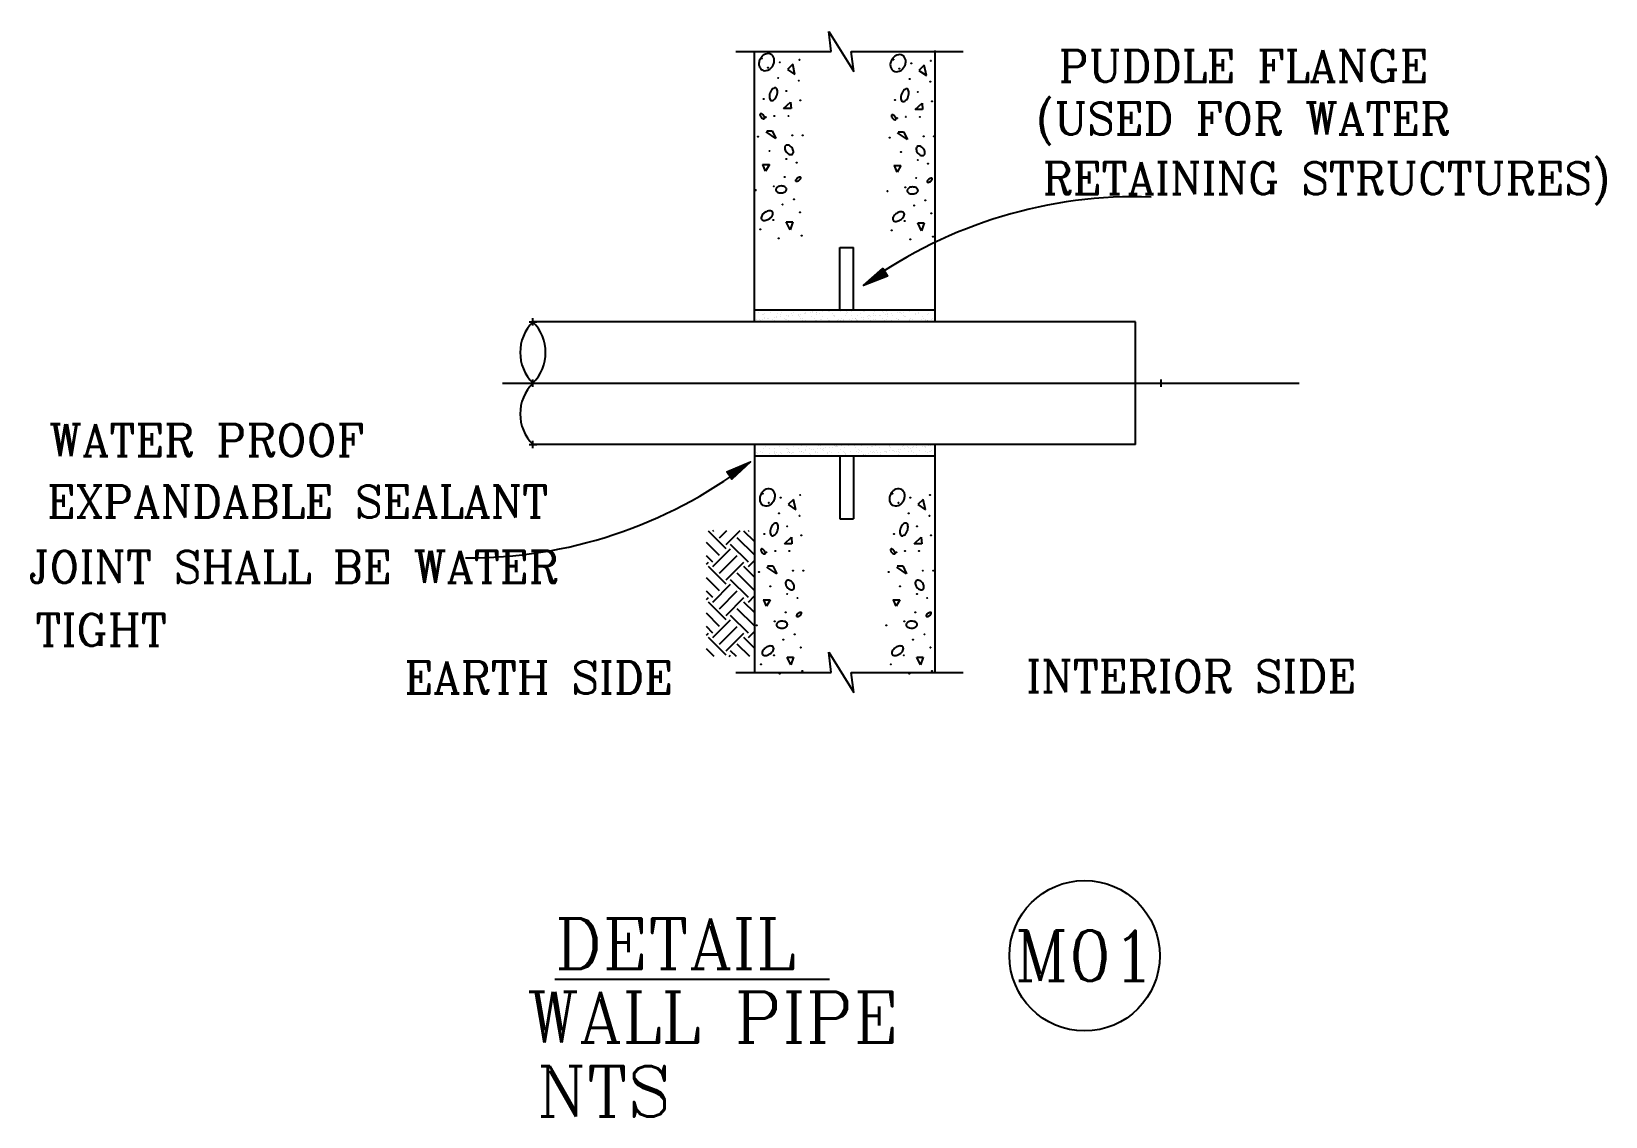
# Model space of a CAD drawing. Extents: x 152000 to 152174, y 158796 to 159332.
# Drawn here: x 152064.53 to 152077.02, y 158877.7 to 158886.3 of the extents above; entities that cross this region are included whole.
import ezdxf
from ezdxf.enums import TextEntityAlignment as Align

# ---------------------------------------------------------------- set-up
doc = ezdxf.new("R2010")
doc.units = 0
doc.header["$LTSCALE"] = 3
doc.header["$MEASUREMENT"] = 0
doc.header["$PDMODE"] = 2
doc.header["$PDSIZE"] = 0.03
doc.layers.add('1', color=7, linetype='CONTINUOUS')
doc.layers.add('MU', color=7, linetype='CONTINUOUS')
doc.styles.add('ROMANC', font='ROMANC', dxfattribs={"height": 7})
doc.styles.add('ROMANS', font='romans.shx')

msp = doc.modelspace()

# ---------------------------------------------------------------- linework, layer by layer
at = {"layer": '1', "color": 8, "linetype": 'Continuous'}
for points in [[(152071.28756, 158884.42352), (152071.32389, 158884.36369), (152071.13438, 158884.28958), (152071.28756, 158884.42352), (152071.29757, 158884.38865), (152071.3135, 158884.36854), (152071.17163, 158884.31406), (152071.28543, 158884.41478), (152071.29213, 158884.38535), (152071.30038, 158884.37175), (152071.20291, 158884.33305), (152071.2795, 158884.40002), (152071.29383, 158884.37335), (152071.23501, 158884.35067), (152071.27901, 158884.38856), (152071.28237, 158884.37384), (152071.26221, 158884.36719)], [(152070.08918, 158882.75291), (152070.05127, 158882.81176), (152070.23875, 158882.89088), (152070.08918, 158882.75291), (152070.07825, 158882.7875), (152070.06179, 158882.80718), (152070.20216, 158882.86542), (152070.09108, 158882.7617), (152070.0836, 158882.79095), (152070.07499, 158882.80432), (152070.1714, 158882.84561), (152070.09661, 158882.77662), (152070.08158, 158882.8029), (152070.13978, 158882.82713), (152070.09679, 158882.78809), (152070.09305, 158882.80271), (152070.11303, 158882.8099)]]:
    msp.add_lwpolyline(points, dxfattribs=at)
at = {"layer": '1', "color": 7, "linetype": 'Continuous'}
msp.add_circle((152072.88905, 158878.97217), 0.59659, dxfattribs=at)
at = {"layer": '1', "color": 8, "linetype": 'Continuous'}
for centre, start, end in [((152073.28665, 158881.34176), 87.974581, 125.575643), ((152068.00889, 158885.78045), 269.497434, 307.098496)]:
    msp.add_arc(centre, 3.65142, start, end, dxfattribs=at)
at = {"layer": 'MU', "color": 7, "linetype": 'Continuous'}
for p, q in [((152070.87908, 158886.14588), (152070.85919, 158886.30497)), ((152070.85919, 158886.30497), (152071.05805, 158885.98679)), ((152070.12322, 158886.14588), (152070.87908, 158886.14588)), ((152070.26953, 158884.00141), (152070.26953, 158886.1475)), ((152071.03817, 158886.14588), (152071.92447, 158886.14588)), ((152071.05805, 158885.98679), (152071.03817, 158886.14588)), ((152071.7026, 158884.00141), (152071.7026, 158886.15508)), ((152070.57382, 158886.04527), (152070.53073, 158886.0039)), ((152070.53073, 158886.0039), (152070.59105, 158885.96254)), ((152070.59105, 158885.96254), (152070.57382, 158886.04527)), ((152071.61679, 158886.03739), (152071.5737, 158885.99603)), ((152071.5737, 158885.99603), (152071.63402, 158885.95466)), ((152071.63402, 158885.95466), (152071.61679, 158886.03739)), ((152070.50057, 158885.69369), (152070.55659, 158885.74539)), ((152070.56089, 158885.69369), (152070.50057, 158885.69369)), ((152070.55659, 158885.74539), (152070.56089, 158885.69369)), ((152071.54354, 158885.68581), (152071.59955, 158885.73751)), ((152071.60386, 158885.68581), (152071.54354, 158885.68581)), ((152071.59955, 158885.73751), (152071.60386, 158885.68581)), ((152070.44025, 158885.45586), (152070.3627, 158885.50756)), ((152070.36701, 158885.5179), (152070.41009, 158885.5179)), ((152070.41009, 158885.5179), (152070.44025, 158885.45586)), ((152071.48322, 158885.44798), (152071.40567, 158885.49968)), ((152071.40997, 158885.51002), (152071.45306, 158885.51002)), ((152071.45306, 158885.51002), (152071.48322, 158885.44798)), ((152070.33254, 158885.24904), (152070.38855, 158885.24904)), ((152070.35839, 158885.19734), (152070.33685, 158885.24904)), ((152070.38855, 158885.24904), (152070.35839, 158885.19734)), ((152071.37551, 158885.24117), (152071.43152, 158885.24117)), ((152071.40136, 158885.18946), (152071.37981, 158885.24117)), ((152071.43152, 158885.24117), (152071.40136, 158885.18946)), ((152070.55228, 158884.73202), (152070.52212, 158884.79406)), ((152070.52212, 158884.79406), (152070.57382, 158884.79406)), ((152070.57382, 158884.79406), (152070.55228, 158884.73202)), ((152071.59524, 158884.72414), (152071.56508, 158884.78618)), ((152071.56508, 158884.78618), (152071.61679, 158884.78618)), ((152071.61679, 158884.78618), (152071.59524, 158884.72414)), ((152070.94607, 158884.09273), (152070.94607, 158884.59143)), ((152070.94607, 158884.59143), (152071.05517, 158884.59143)), ((152071.05517, 158884.09273), (152071.05517, 158884.59143)), ((152071.7026, 158884.09273), (152070.26953, 158884.09273)), ((152070.30552, 158884.07319), (152070.30552, 158884.07319)), ((152070.33405, 158884.06305), (152070.33405, 158884.06305)), ((152070.3405, 158884.05714), (152070.3405, 158884.05714)), ((152070.34604, 158884.06775), (152070.34604, 158884.06775)), ((152070.39714, 158884.07436), (152070.39714, 158884.07436)), ((152070.44571, 158884.08785), (152070.44571, 158884.08785)), ((152070.45503, 158884.06795), (152070.45503, 158884.06795)), ((152070.47616, 158884.05995), (152070.47616, 158884.05995)), ((152070.48667, 158884.07393), (152070.48667, 158884.07393)), ((152070.56403, 158884.06814), (152070.56403, 158884.06814)), ((152070.5812, 158884.07734), (152070.5812, 158884.07734)), ((152070.58138, 158884.09067), (152070.58138, 158884.09067)), ((152070.61621, 158884.05875), (152070.61621, 158884.05875)), ((152070.61719, 158884.06007), (152070.61719, 158884.06007)), ((152070.63541, 158884.06247), (152070.63541, 158884.06247)), ((152070.66386, 158884.06622), (152070.66386, 158884.06622)), ((152070.67282, 158884.07851), (152070.67282, 158884.07851)), ((152070.67302, 158884.06834), (152070.67302, 158884.06834)), ((152070.7114, 158884.07248), (152070.7114, 158884.07248)), ((152070.72143, 158884.08947), (152070.72143, 158884.08947)), ((152070.72788, 158884.08356), (152070.72788, 158884.08356)), ((152070.72962, 158884.07487), (152070.72962, 158884.07487)), ((152070.75807, 158884.07862), (152070.75807, 158884.07862)), ((152070.75833, 158884.05565), (152070.75833, 158884.05565)), ((152070.76235, 158884.07808), (152070.76235, 158884.07808)), ((152070.78202, 158884.06854), (152070.78202, 158884.06854)), ((152070.80561, 158884.08488), (152070.80561, 158884.08488)), ((152070.82383, 158884.08728), (152070.82383, 158884.08728)), ((152070.85228, 158884.09102), (152070.85228, 158884.09102)), ((152070.85688, 158884.08148), (152070.85688, 158884.08148)), ((152070.86354, 158884.08637), (152070.86354, 158884.08637)), ((152070.89101, 158884.06874), (152070.89101, 158884.06874)), ((152070.9485, 158884.08265), (152070.9485, 158884.08265)), ((152071.00001, 158884.06894), (152071.00001, 158884.06894)), ((152071.00359, 158884.08517), (152071.00359, 158884.08517)), ((152071.01004, 158884.07926), (152071.01004, 158884.07926)), ((152071.03803, 158884.08222), (152071.03803, 158884.08222)), ((152071.109, 158884.06913), (152071.109, 158884.06913)), ((152071.13256, 158884.08563), (152071.13256, 158884.08563)), ((152071.14571, 158884.08208), (152071.14571, 158884.08208)), ((152071.218, 158884.06933), (152071.218, 158884.06933)), ((152071.22418, 158884.0868), (152071.22418, 158884.0868)), ((152071.28576, 158884.08087), (152071.28576, 158884.08087)), ((152071.29221, 158884.07496), (152071.29221, 158884.07496)), ((152071.30894, 158884.06052), (152071.30894, 158884.06052)), ((152071.31371, 158884.08637), (152071.31371, 158884.08637)), ((152071.32699, 158884.06953), (152071.32699, 158884.06953)), ((152071.32716, 158884.06292), (152071.32716, 158884.06292)), ((152071.35561, 158884.06667), (152071.35561, 158884.06667)), ((152071.40315, 158884.07293), (152071.40315, 158884.07293)), ((152071.40824, 158884.08977), (152071.40824, 158884.08977)), ((152071.42137, 158884.07532), (152071.42137, 158884.07532)), ((152071.42787, 158884.07778), (152071.42787, 158884.07778)), ((152071.43599, 158884.06973), (152071.43599, 158884.06973)), ((152071.44983, 158884.07907), (152071.44983, 158884.07907)), ((152071.49737, 158884.08533), (152071.49737, 158884.08533)), ((152071.49986, 158884.09094), (152071.49986, 158884.09094)), ((152071.51558, 158884.08773), (152071.51558, 158884.08773)), ((152071.54404, 158884.09147), (152071.54404, 158884.09147)), ((152071.54498, 158884.06993), (152071.54498, 158884.06993)), ((152071.54718, 158884.05813), (152071.54718, 158884.05813)), ((152071.56793, 158884.07658), (152071.56793, 158884.07658)), ((152071.57438, 158884.07066), (152071.57438, 158884.07066)), ((152071.58939, 158884.09051), (152071.58939, 158884.09051)), ((152071.6388, 158884.0593), (152071.6388, 158884.0593)), ((152071.65398, 158884.07012), (152071.65398, 158884.07012)), ((152073.29285, 158884.00141), (152068.51213, 158884.00141)), ((152070.28701, 158884.0166), (152070.28701, 158884.0166)), ((152070.30641, 158884.02336), (152070.30641, 158884.02336)), ((152070.30773, 158884.00576), (152070.30773, 158884.00576)), ((152070.32117, 158884.01395), (152070.32117, 158884.01395)), ((152070.33455, 158884.02286), (152070.33455, 158884.02286)), ((152070.34993, 158884.03814), (152070.34993, 158884.03814)), ((152070.35277, 158884.02526), (152070.35277, 158884.02526)), ((152070.37095, 158884.02923), (152070.37095, 158884.02923)), ((152070.38122, 158884.02901), (152070.38122, 158884.02901)), ((152070.39934, 158884.00692), (152070.39934, 158884.00692)), ((152070.41541, 158884.02355), (152070.41541, 158884.02355)), ((152070.42876, 158884.03527), (152070.42876, 158884.03527)), ((152070.43017, 158884.01415), (152070.43017, 158884.01415)), ((152070.44446, 158884.04155), (152070.44446, 158884.04155)), ((152070.44698, 158884.03766), (152070.44698, 158884.03766)), ((152070.47544, 158884.04141), (152070.47544, 158884.04141)), ((152070.48887, 158884.00649), (152070.48887, 158884.00649)), ((152070.511, 158884.02803), (152070.511, 158884.02803)), ((152070.51745, 158884.02212), (152070.51745, 158884.02212)), ((152070.52298, 158884.04767), (152070.52298, 158884.04767)), ((152070.5244, 158884.02375), (152070.5244, 158884.02375)), ((152070.53608, 158884.04272), (152070.53608, 158884.04272)), ((152070.53916, 158884.01435), (152070.53916, 158884.01435)), ((152070.54119, 158884.05007), (152070.54119, 158884.05007)), ((152073.29285, 158884.00141), (152070.55028, 158884.00141)), ((152070.56965, 158884.05381), (152070.56965, 158884.05381)), ((152070.58341, 158884.0099), (152070.58341, 158884.0099)), ((152070.62266, 158884.05284), (152070.62266, 158884.05284)), ((152070.62561, 158884.04229), (152070.62561, 158884.04229)), ((152070.6334, 158884.02395), (152070.6334, 158884.02395)), ((152070.64816, 158884.01455), (152070.64816, 158884.01455)), ((152070.65311, 158884.02494), (152070.65311, 158884.02494)), ((152070.67502, 158884.01107), (152070.67502, 158884.01107)), ((152070.72014, 158884.04569), (152070.72014, 158884.04569)), ((152070.74239, 158884.02415), (152070.74239, 158884.02415)), ((152070.75715, 158884.01475), (152070.75715, 158884.01475)), ((152070.76455, 158884.01064), (152070.76455, 158884.01064)), ((152070.79316, 158884.02373), (152070.79316, 158884.02373)), ((152070.79962, 158884.01782), (152070.79962, 158884.01782)), ((152070.81176, 158884.04686), (152070.81176, 158884.04686)), ((152070.85139, 158884.02435), (152070.85139, 158884.02435)), ((152070.85909, 158884.01405), (152070.85909, 158884.01405)), ((152070.86615, 158884.01494), (152070.86615, 158884.01494)), ((152070.88455, 158884.00465), (152070.88455, 158884.00465)), ((152070.89838, 158884.05445), (152070.89838, 158884.05445)), ((152070.90129, 158884.04643), (152070.90129, 158884.04643)), ((152070.90483, 158884.04854), (152070.90483, 158884.04854)), ((152070.93209, 158884.01091), (152070.93209, 158884.01091)), ((152070.93528, 158884.02064), (152070.93528, 158884.02064)), ((152070.95031, 158884.01331), (152070.95031, 158884.01331)), ((152070.9507, 158884.01521), (152070.9507, 158884.01521)), ((152070.96038, 158884.02455), (152070.96038, 158884.02455)), ((152070.97514, 158884.01514), (152070.97514, 158884.01514)), ((152070.97877, 158884.01705), (152070.97877, 158884.01705)), ((152070.99582, 158884.04984), (152070.99582, 158884.04984)), ((152071.02631, 158884.02331), (152071.02631, 158884.02331)), ((152071.04023, 158884.01478), (152071.04023, 158884.01478)), ((152071.04049, 158884.05136), (152071.04049, 158884.05136)), ((152071.04452, 158884.02571), (152071.04452, 158884.02571)), ((152071.06938, 158884.02474), (152071.06938, 158884.02474)), ((152071.07298, 158884.02946), (152071.07298, 158884.02946)), ((152071.07533, 158884.01944), (152071.07533, 158884.01944)), ((152071.08178, 158884.01352), (152071.08178, 158884.01352)), ((152071.08414, 158884.01534), (152071.08414, 158884.01534)), ((152071.08744, 158884.05101), (152071.08744, 158884.05101)), ((152071.12052, 158884.03572), (152071.12052, 158884.03572)), ((152071.13477, 158884.01819), (152071.13477, 158884.01819)), ((152071.13874, 158884.03812), (152071.13874, 158884.03812)), ((152071.16719, 158884.04186), (152071.16719, 158884.04186)), ((152071.17697, 158884.05058), (152071.17697, 158884.05058)), ((152071.17837, 158884.02494), (152071.17837, 158884.02494)), ((152071.18054, 158884.05015), (152071.18054, 158884.05015)), ((152071.187, 158884.04424), (152071.187, 158884.04424)), ((152071.19313, 158884.01554), (152071.19313, 158884.01554)), ((152071.21473, 158884.04812), (152071.21473, 158884.04812)), ((152071.21745, 158884.01634), (152071.21745, 158884.01634)), ((152071.22638, 158884.01936), (152071.22638, 158884.01936)), ((152071.23295, 158884.05052), (152071.23295, 158884.05052)), ((152071.2614, 158884.05426), (152071.2614, 158884.05426)), ((152071.2715, 158884.05398), (152071.2715, 158884.05398)), ((152071.28737, 158884.02514), (152071.28737, 158884.02514)), ((152071.30213, 158884.01574), (152071.30213, 158884.01574)), ((152071.31591, 158884.01893), (152071.31591, 158884.01893)), ((152071.32266, 158884.04706), (152071.32266, 158884.04706)), ((152071.3575, 158884.01514), (152071.3575, 158884.01514)), ((152071.36312, 158884.05515), (152071.36312, 158884.05515)), ((152071.36395, 158884.00923), (152071.36395, 158884.00923)), ((152071.39636, 158884.02534), (152071.39636, 158884.02534)), ((152071.41045, 158884.02234), (152071.41045, 158884.02234)), ((152071.41112, 158884.01593), (152071.41112, 158884.01593)), ((152071.45265, 158884.05472), (152071.45265, 158884.05472)), ((152071.46271, 158884.04586), (152071.46271, 158884.04586)), ((152071.46916, 158884.03995), (152071.46916, 158884.03995)), ((152071.49961, 158884.01204), (152071.49961, 158884.01204)), ((152071.50206, 158884.0235), (152071.50206, 158884.0235)), ((152071.50536, 158884.02554), (152071.50536, 158884.02554)), ((152071.52012, 158884.01613), (152071.52012, 158884.01613)), ((152071.57631, 158884.0051), (152071.57631, 158884.0051)), ((152071.59159, 158884.02307), (152071.59159, 158884.02307)), ((152071.60483, 158884.04276), (152071.60483, 158884.04276)), ((152071.61435, 158884.02573), (152071.61435, 158884.02573)), ((152071.62385, 158884.01136), (152071.62385, 158884.01136)), ((152071.62911, 158884.01633), (152071.62911, 158884.01633)), ((152071.63966, 158884.01084), (152071.63966, 158884.01084)), ((152071.64207, 158884.01376), (152071.64207, 158884.01376)), ((152071.64611, 158884.00493), (152071.64611, 158884.00493)), ((152071.67052, 158884.01751), (152071.67052, 158884.01751)), ((152071.68613, 158884.02648), (152071.68613, 158884.02648)), ((152073.29285, 158883.02778), (152073.29285, 158884.00141)), ((152068.26984, 158883.5146), (152074.59192, 158883.5146)), ((152069.2454, 158883.02778), (152068.51213, 158883.02778)), ((152070.55028, 158883.02778), (152069.2454, 158883.02778)), ((152070.26953, 158883.02778), (152070.26953, 158881.21374)), ((152071.7026, 158882.93646), (152070.26953, 158882.93646)), ((152070.28486, 158882.96395), (152070.28486, 158882.96395)), ((152070.29347, 158883.02699), (152070.29347, 158883.02699)), ((152070.29567, 158882.95955), (152070.29567, 158882.95955)), ((152070.31267, 158883.02316), (152070.31267, 158883.02316)), ((152070.31863, 158882.97104), (152070.31863, 158882.97104)), ((152070.33089, 158883.02556), (152070.33089, 158883.02556)), ((152070.33339, 158882.96164), (152070.33339, 158882.96164)), ((152070.3408, 158882.99417), (152070.3408, 158882.99417)), ((152070.34494, 158882.93679), (152070.34494, 158882.93679)), ((152070.35826, 158883.01543), (152070.35826, 158883.01543)), ((152070.35963, 158883.02257), (152070.35963, 158883.02257)), ((152070.36316, 158882.93919), (152070.36316, 158882.93919)), ((152070.383, 158883.02656), (152070.383, 158883.02656)), ((152070.38521, 158882.95912), (152070.38521, 158882.95912)), ((152070.39008, 158882.99467), (152070.39008, 158882.99467)), ((152070.39161, 158882.94293), (152070.39161, 158882.94293)), ((152070.42491, 158882.96274), (152070.42491, 158882.96274)), ((152070.42763, 158882.97124), (152070.42763, 158882.97124)), ((152070.43136, 158882.95683), (152070.43136, 158882.95683)), ((152070.43241, 158882.99534), (152070.43241, 158882.99534)), ((152070.43915, 158882.94919), (152070.43915, 158882.94919)), ((152070.44238, 158882.96183), (152070.44238, 158882.96183)), ((152070.45737, 158882.95159), (152070.45737, 158882.95159)), ((152070.46725, 158883.01563), (152070.46725, 158883.01563)), ((152070.47974, 158882.96253), (152070.47974, 158882.96253)), ((152070.48583, 158882.95534), (152070.48583, 158882.95534)), ((152070.49529, 158883.02538), (152070.49529, 158883.02538)), ((152070.52195, 158882.99491), (152070.52195, 158882.99491)), ((152070.53013, 158882.99346), (152070.53013, 158882.99346)), ((152070.53337, 158882.96159), (152070.53337, 158882.96159)), ((152070.53658, 158882.98755), (152070.53658, 158882.98755)), ((152070.53662, 158882.97144), (152070.53662, 158882.97144)), ((152071.38465, 158883.02778), (152070.55028, 158883.02778)), ((152070.55138, 158882.96203), (152070.55138, 158882.96203)), ((152070.55158, 158882.96399), (152070.55158, 158882.96399)), ((152070.56703, 158882.95965), (152070.56703, 158882.95965)), ((152070.57135, 158882.96369), (152070.57135, 158882.96369)), ((152070.57625, 158883.01583), (152070.57625, 158883.01583)), ((152070.58004, 158882.96774), (152070.58004, 158882.96774)), ((152070.61648, 158882.99832), (152070.61648, 158882.99832)), ((152070.62758, 158882.974), (152070.62758, 158882.974)), ((152070.63534, 158883.02418), (152070.63534, 158883.02418)), ((152070.64179, 158883.01827), (152070.64179, 158883.01827)), ((152070.64562, 158882.97163), (152070.64562, 158882.97163)), ((152070.6458, 158882.9764), (152070.6458, 158882.9764)), ((152070.66037, 158882.96223), (152070.66037, 158882.96223)), ((152070.66089, 158882.96327), (152070.66089, 158882.96327)), ((152070.67224, 158882.99037), (152070.67224, 158882.99037)), ((152070.67425, 158882.98014), (152070.67425, 158882.98014)), ((152070.68524, 158883.01602), (152070.68524, 158883.01602)), ((152070.70708, 158882.95845), (152070.70708, 158882.95845)), ((152070.70809, 158882.99949), (152070.70809, 158882.99949)), ((152070.71353, 158882.95253), (152070.71353, 158882.95253)), ((152070.72179, 158882.9864), (152070.72179, 158882.9864)), ((152070.74001, 158882.9888), (152070.74001, 158882.9888)), ((152070.75461, 158882.97183), (152070.75461, 158882.97183)), ((152070.75542, 158882.96667), (152070.75542, 158882.96667)), ((152070.76846, 158882.99254), (152070.76846, 158882.99254)), ((152070.76937, 158882.96243), (152070.76937, 158882.96243)), ((152070.77746, 158883.02109), (152070.77746, 158883.02109)), ((152070.79424, 158883.01622), (152070.79424, 158883.01622)), ((152070.79763, 158882.99906), (152070.79763, 158882.99906)), ((152070.81229, 158882.98916), (152070.81229, 158882.98916)), ((152070.816, 158882.9988), (152070.816, 158882.9988)), ((152070.81875, 158882.98325), (152070.81875, 158882.98325)), ((152070.83422, 158883.0012), (152070.83422, 158883.0012)), ((152070.84703, 158882.96784), (152070.84703, 158882.96784)), ((152070.84919, 158882.95535), (152070.84919, 158882.95535)), ((152070.86267, 158883.00495), (152070.86267, 158883.00495)), ((152070.86361, 158882.97203), (152070.86361, 158882.97203)), ((152070.87836, 158882.96263), (152070.87836, 158882.96263)), ((152070.89216, 158883.00246), (152070.89216, 158883.00246)), ((152070.90323, 158883.01642), (152070.90323, 158883.01642)), ((152070.91021, 158883.01121), (152070.91021, 158883.01121)), ((152070.91751, 158883.01988), (152070.91751, 158883.01988)), ((152070.92396, 158883.01397), (152070.92396, 158883.01397)), ((152070.92843, 158883.01361), (152070.92843, 158883.01361)), ((152070.93657, 158882.96741), (152070.93657, 158882.96741)), ((152070.94607, 158882.93646), (152070.94607, 158882.43776)), ((152070.95441, 158882.98607), (152070.95441, 158882.98607)), ((152070.95689, 158883.01735), (152070.95689, 158883.01735)), ((152070.9726, 158882.97223), (152070.9726, 158882.97223)), ((152070.98377, 158883.00363), (152070.98377, 158883.00363)), ((152070.98736, 158882.96283), (152070.98736, 158882.96283)), ((152070.98925, 158882.95415), (152070.98925, 158882.95415)), ((152070.9957, 158882.94824), (152070.9957, 158882.94824)), ((152071.00443, 158883.02361), (152071.00443, 158883.02361)), ((152071.01223, 158883.01662), (152071.01223, 158883.01662)), ((152071.02264, 158883.02601), (152071.02264, 158883.02601)), ((152071.0311, 158882.97082), (152071.0311, 158882.97082)), ((152071.0367, 158882.93724), (152071.0367, 158882.93724)), ((152071.05491, 158882.93964), (152071.05491, 158882.93964)), ((152071.05517, 158882.93646), (152071.05517, 158882.43776)), ((152071.05962, 158883.01679), (152071.05962, 158883.01679)), ((152071.07331, 158883.0032), (152071.07331, 158883.0032)), ((152071.0816, 158882.97243), (152071.0816, 158882.97243)), ((152071.08337, 158882.94338), (152071.08337, 158882.94338)), ((152071.09446, 158882.98487), (152071.09446, 158882.98487)), ((152071.09635, 158882.96302), (152071.09635, 158882.96302)), ((152071.10091, 158882.97896), (152071.10091, 158882.97896)), ((152071.12122, 158883.01682), (152071.12122, 158883.01682)), ((152071.12271, 158882.97198), (152071.12271, 158882.97198)), ((152071.13091, 158882.94964), (152071.13091, 158882.94964)), ((152071.13136, 158882.95105), (152071.13136, 158882.95105)), ((152071.14913, 158882.95204), (152071.14913, 158882.95204)), ((152071.16784, 158883.00661), (152071.16784, 158883.00661)), ((152071.17004, 158882.93917), (152071.17004, 158882.93917)), ((152071.17758, 158882.95579), (152071.17758, 158882.95579)), ((152071.19059, 158882.97262), (152071.19059, 158882.97262)), ((152071.19967, 158883.01559), (152071.19967, 158883.01559)), ((152071.20535, 158882.96322), (152071.20535, 158882.96322)), ((152071.20613, 158883.00967), (152071.20613, 158883.00967)), ((152071.21225, 158882.97156), (152071.21225, 158882.97156)), ((152071.22512, 158882.96204), (152071.22512, 158882.96204)), ((152071.23022, 158883.01702), (152071.23022, 158883.01702)), ((152071.23658, 158882.98177), (152071.23658, 158882.98177)), ((152071.24334, 158882.96444), (152071.24334, 158882.96444)), ((152071.25945, 158883.00778), (152071.25945, 158883.00778)), ((152071.26166, 158882.94034), (152071.26166, 158882.94034)), ((152071.27141, 158882.94985), (152071.27141, 158882.94985)), ((152071.27179, 158882.96819), (152071.27179, 158882.96819)), ((152071.27786, 158882.94394), (152071.27786, 158882.94394)), ((152071.29958, 158882.97282), (152071.29958, 158882.97282)), ((152071.30678, 158882.97496), (152071.30678, 158882.97496)), ((152071.31434, 158882.96342), (152071.31434, 158882.96342)), ((152071.31933, 158882.97445), (152071.31933, 158882.97445)), ((152071.33755, 158882.97685), (152071.33755, 158882.97685)), ((152071.33921, 158883.01721), (152071.33921, 158883.01721)), ((152071.34179, 158883.01249), (152071.34179, 158883.01249)), ((152071.34899, 158883.00735), (152071.34899, 158883.00735)), ((152071.35119, 158882.93991), (152071.35119, 158882.93991)), ((152071.366, 158882.98059), (152071.366, 158882.98059)), ((152071.37663, 158882.98057), (152071.37663, 158882.98057)), ((152071.38308, 158882.97466), (152071.38308, 158882.97466)), ((152073.29285, 158883.02778), (152071.38465, 158883.02778)), ((152072.31073, 158883.02778), (152071.38465, 158883.02778)), ((152071.3984, 158882.97613), (152071.3984, 158882.97613)), ((152071.40858, 158882.97302), (152071.40858, 158882.97302)), ((152071.41353, 158882.94676), (152071.41353, 158882.94676)), ((152071.41354, 158882.98685), (152071.41354, 158882.98685)), ((152071.42334, 158882.96362), (152071.42334, 158882.96362)), ((152071.43176, 158882.98925), (152071.43176, 158882.98925)), ((152071.44352, 158883.01075), (152071.44352, 158883.01075)), ((152071.44572, 158882.94331), (152071.44572, 158882.94331)), ((152071.44821, 158883.01741), (152071.44821, 158883.01741)), ((152071.46022, 158882.993), (152071.46022, 158882.993)), ((152071.48184, 158883.01129), (152071.48184, 158883.01129)), ((152071.48793, 158882.9757), (152071.48793, 158882.9757)), ((152071.48829, 158883.00538), (152071.48829, 158883.00538)), ((152071.50776, 158882.99925), (152071.50776, 158882.99925)), ((152071.51757, 158882.97322), (152071.51757, 158882.97322)), ((152071.51874, 158882.97747), (152071.51874, 158882.97747)), ((152071.52597, 158883.00165), (152071.52597, 158883.00165)), ((152071.53233, 158882.96382), (152071.53233, 158882.96382)), ((152071.53513, 158883.01192), (152071.53513, 158883.01192)), ((152071.53734, 158882.94448), (152071.53734, 158882.94448)), ((152071.55358, 158882.94555), (152071.55358, 158882.94555)), ((152071.55443, 158883.0054), (152071.55443, 158883.0054)), ((152071.5572, 158883.01761), (152071.5572, 158883.01761)), ((152071.56003, 158882.93964), (152071.56003, 158882.93964)), ((152071.58246, 158882.97911), (152071.58246, 158882.97911)), ((152071.60197, 158883.01166), (152071.60197, 158883.01166)), ((152071.62019, 158883.01406), (152071.62019, 158883.01406)), ((152071.62396, 158883.00819), (152071.62396, 158883.00819)), ((152071.62467, 158883.01149), (152071.62467, 158883.01149)), ((152071.62657, 158882.97342), (152071.62657, 158882.97342)), ((152071.62687, 158882.94405), (152071.62687, 158882.94405)), ((152071.64133, 158882.96401), (152071.64133, 158882.96401)), ((152071.64864, 158883.0178), (152071.64864, 158883.0178)), ((152071.65879, 158882.97627), (152071.65879, 158882.97627)), ((152071.66524, 158882.97036), (152071.66524, 158882.97036)), ((152071.6662, 158883.01781), (152071.6662, 158883.01781)), ((152071.67408, 158882.98027), (152071.67408, 158882.98027)), ((152071.69569, 158882.94246), (152071.69569, 158882.94246)), ((152071.69618, 158883.02406), (152071.69618, 158883.02406)), ((152071.7026, 158881.22018), (152071.7026, 158883.0319)), ((152070.58031, 158882.59268), (152070.53722, 158882.55132)), ((152070.59754, 158882.50995), (152070.58031, 158882.59268)), ((152071.60937, 158882.59268), (152071.56628, 158882.55132)), ((152071.6266, 158882.50995), (152071.60937, 158882.59268)), ((152070.53722, 158882.55132), (152070.59754, 158882.50995)), ((152070.94607, 158882.43776), (152071.05517, 158882.43776)), ((152071.56628, 158882.55132), (152071.6266, 158882.50995)), ((152070.04556, 158882.19996), (152069.90494, 158882.34058)), ((152069.94009, 158882.34058), (152069.94625, 158882.34673)), ((152069.99282, 158882.28784), (152070.05171, 158882.34673)), ((152070.04556, 158882.23511), (152070.15717, 158882.34673)), ((152070.26953, 158882.25722), (152070.18617, 158882.34058)), ((152070.22133, 158882.34058), (152070.22748, 158882.34673)), ((152069.99282, 158882.14723), (152069.88887, 158882.25118)), ((152069.94009, 158882.05934), (152070.08071, 158882.19996)), ((152070.22133, 158882.09449), (152070.08071, 158882.23511)), ((152070.26953, 158882.15176), (152070.13344, 158882.28784)), ((152070.50706, 158882.2411), (152070.56308, 158882.2928)), ((152070.56738, 158882.2411), (152070.50706, 158882.2411)), ((152070.56308, 158882.2928), (152070.56738, 158882.2411)), ((152071.53612, 158882.2411), (152071.59213, 158882.2928)), ((152071.59644, 158882.2411), (152071.53612, 158882.2411)), ((152071.59213, 158882.2928), (152071.59644, 158882.2411)), ((152069.94009, 158882.09449), (152069.88887, 158882.14571)), ((152069.88887, 158882.07843), (152069.90494, 158882.09449)), ((152070.04556, 158881.91872), (152069.90494, 158882.05934)), ((152069.99282, 158882.00661), (152070.13344, 158882.14723)), ((152070.04556, 158881.95388), (152070.18617, 158882.09449)), ((152070.26953, 158881.97599), (152070.18617, 158882.05934)), ((152070.22133, 158882.05934), (152070.26953, 158882.10754)), ((152070.3735, 158882.06531), (152070.41658, 158882.06531)), ((152070.41658, 158882.06531), (152070.44674, 158882.00327)), ((152071.40256, 158882.06531), (152071.44564, 158882.06531)), ((152071.44564, 158882.06531), (152071.4758, 158882.00327)), ((152069.99282, 158881.86599), (152069.88887, 158881.96994)), ((152070.22133, 158881.81326), (152070.08071, 158881.95388)), ((152070.26953, 158881.87052), (152070.13344, 158882.00661)), ((152070.44674, 158882.00327), (152070.36919, 158882.05497)), ((152071.4758, 158882.00327), (152071.39825, 158882.05497)), ((152069.94009, 158881.81326), (152069.88887, 158881.86448)), ((152069.88887, 158881.79719), (152069.90494, 158881.81326)), ((152069.94009, 158881.7781), (152070.08071, 158881.91872)), ((152069.99282, 158881.72537), (152070.13344, 158881.86599)), ((152070.04556, 158881.67264), (152070.18617, 158881.81326)), ((152070.22133, 158881.7781), (152070.26953, 158881.8263)), ((152069.99282, 158881.58475), (152069.88887, 158881.68871)), ((152070.04556, 158881.63749), (152069.90494, 158881.7781)), ((152070.26953, 158881.58929), (152070.13344, 158881.72537)), ((152070.26953, 158881.69475), (152070.18617, 158881.7781)), ((152070.33903, 158881.79646), (152070.39504, 158881.79646)), ((152070.36488, 158881.74475), (152070.34334, 158881.79646)), ((152070.39504, 158881.79646), (152070.36488, 158881.74475)), ((152071.36809, 158881.79646), (152071.4241, 158881.79646)), ((152071.39394, 158881.74475), (152071.3724, 158881.79646)), ((152071.4241, 158881.79646), (152071.39394, 158881.74475)), ((152069.94009, 158881.53202), (152069.88887, 158881.58324)), ((152069.94009, 158881.49687), (152070.08071, 158881.63749)), ((152069.99282, 158881.44414), (152070.13344, 158881.58475)), ((152070.22133, 158881.53202), (152070.08071, 158881.67264)), ((152069.88887, 158881.51596), (152069.90494, 158881.53202)), ((152070.04556, 158881.35625), (152069.90494, 158881.49687)), ((152070.04556, 158881.3914), (152070.18617, 158881.53202)), ((152070.2323, 158881.34528), (152070.13344, 158881.44414)), ((152070.26953, 158881.41352), (152070.18617, 158881.49687)), ((152070.22133, 158881.49687), (152070.26953, 158881.54507)), ((152069.95107, 158881.34528), (152069.88887, 158881.40747)), ((152070.06974, 158881.34528), (152070.08071, 158881.35625)), ((152070.12684, 158881.34528), (152070.08071, 158881.3914)), ((152070.55877, 158881.27943), (152070.52861, 158881.34147)), ((152070.52861, 158881.34147), (152070.58031, 158881.34147)), ((152070.58031, 158881.34147), (152070.55877, 158881.27943)), ((152070.87908, 158881.22018), (152070.85919, 158881.37927)), ((152070.85919, 158881.37927), (152071.05805, 158881.06109)), ((152071.58782, 158881.27943), (152071.55766, 158881.34147)), ((152071.55766, 158881.34147), (152071.60937, 158881.34147)), ((152071.60937, 158881.34147), (152071.58782, 158881.27943)), ((152070.12322, 158881.22018), (152070.87908, 158881.22018)), ((152071.03817, 158881.22018), (152071.92447, 158881.22018)), ((152071.05805, 158881.06109), (152071.03817, 158881.22018))]:
    msp.add_line(p, q, dxfattribs=at)
for points in [[(152070.32994, 158886.00006, 0.11898692), (152070.35096, 158885.99369, 0.10475312), (152070.37554, 158885.99742, 0.08939411), (152070.39751, 158886.01054, 0.0809153), (152070.41555, 158886.03225, 0.0809153), (152070.42575, 158886.05857, 0.08939411), (152070.42653, 158886.08415, 0.10475312), (152070.41784, 158886.10745, 0.11898692), (152070.40205, 158886.12271, 0.11898692), (152070.38104, 158886.12909, 0.10475312), (152070.35646, 158886.12535, 0.08939411), (152070.33448, 158886.11224, 0.0809153), (152070.31645, 158886.09052, 0.0809153), (152070.30624, 158886.0642, 0.08939411), (152070.30547, 158886.03862, 0.10475312), (152070.31415, 158886.01532, 0.11898692)], [(152071.37291, 158885.99218, 0.11898692), (152071.39392, 158885.98581, 0.10475312), (152071.4185, 158885.98955, 0.08939411), (152071.44048, 158886.00266, 0.0809153), (152071.45851, 158886.02438, 0.0809153), (152071.46872, 158886.05069, 0.08939411), (152071.46949, 158886.07627, 0.10475312), (152071.46081, 158886.09957, 0.11898692), (152071.44502, 158886.11483, 0.11898692), (152071.424, 158886.12121, 0.10475312), (152071.39942, 158886.11747, 0.08939411), (152071.37745, 158886.10436, 0.0809153), (152071.35941, 158886.08264, 0.0809153), (152071.3492, 158886.05632, 0.08939411), (152071.34843, 158886.03074, 0.10475312), (152071.35712, 158886.00745, 0.11898692)], [(152070.40205, 158885.75738, 0.16582255), (152070.41234, 158885.75717, 0.10562146), (152070.42615, 158885.76506, 0.06856149), (152070.43723, 158885.77809, 0.05474074), (152070.44669, 158885.79728, 0.05474074), (152070.45176, 158885.81807, 0.06856149), (152070.45164, 158885.83518, 0.10562146), (152070.44613, 158885.85009, 0.16582255), (152070.43811, 158885.85654, 0.16582255), (152070.42782, 158885.85675, 0.10562146), (152070.41401, 158885.84886, 0.06856149), (152070.40293, 158885.83582, 0.05474074), (152070.39347, 158885.81663, 0.05474074), (152070.3884, 158885.79585, 0.06856149), (152070.38852, 158885.77874, 0.10562146), (152070.39403, 158885.76383, 0.16582255)], [(152071.44502, 158885.7495, 0.16582255), (152071.45531, 158885.74929, 0.10562146), (152071.46911, 158885.75718, 0.06856149), (152071.48019, 158885.77022, 0.05474074), (152071.48965, 158885.7894, 0.05474074), (152071.49473, 158885.81019, 0.06856149), (152071.49461, 158885.8273, 0.10562146), (152071.48909, 158885.84221, 0.16582255), (152071.48107, 158885.84866, 0.16582255), (152071.47078, 158885.84887, 0.10562146), (152071.45698, 158885.84098, 0.06856149), (152071.4459, 158885.82794, 0.05474074), (152071.43644, 158885.80875, 0.05474074), (152071.43136, 158885.78797, 0.06856149), (152071.43148, 158885.77086, 0.10562146), (152071.437, 158885.75595, 0.16582255)], [(152070.31552, 158885.65039, 0.1776163), (152070.31349, 158885.64661, 0.1036518), (152070.31396, 158885.63943, 0.06379179), (152070.31699, 158885.63224, 0.04996907), (152070.32282, 158885.62419, 0.04996907), (152070.33013, 158885.61745, 0.06379179), (152070.33691, 158885.6136, 0.1036518), (152070.34398, 158885.61228, 0.1776163), (152070.34797, 158885.61385, 0.1776163), (152070.35, 158885.61763, 0.1036518), (152070.34953, 158885.62481, 0.06379179), (152070.3465, 158885.63199, 0.04996907), (152070.34067, 158885.64005, 0.04996907), (152070.33336, 158885.64678, 0.06379179), (152070.32658, 158885.65064, 0.1036518), (152070.31951, 158885.65195, 0.1776163)], [(152071.35848, 158885.64251, 0.1776163), (152071.35646, 158885.63873, 0.1036518), (152071.35692, 158885.63155, 0.06379179), (152071.35996, 158885.62437, 0.04996907), (152071.36578, 158885.61631, 0.04996907), (152071.37309, 158885.60958, 0.06379179), (152071.37987, 158885.60572, 0.1036518), (152071.38695, 158885.60441, 0.1776163), (152071.39093, 158885.60597, 0.1776163), (152071.39296, 158885.60975, 0.1036518), (152071.39249, 158885.61693, 0.06379179), (152071.38946, 158885.62412, 0.04996907), (152071.38364, 158885.63217, 0.04996907), (152071.37633, 158885.63891, 0.06379179), (152071.36955, 158885.64276, 0.1036518), (152071.36247, 158885.64408, 0.1776163)], [(152070.51743, 158885.39987, 0.1428563), (152070.51138, 158885.39129, 0.107173), (152070.50976, 158885.37751, 0.07847834), (152070.51344, 158885.36333, 0.06581434), (152070.52243, 158885.34838, 0.06581434), (152070.535, 158885.33628, 0.07847834), (152070.54801, 158885.32954, 0.107173), (152070.5618, 158885.32804, 0.1428563), (152070.57151, 158885.33202, 0.1428563), (152070.57756, 158885.3406, 0.107173), (152070.57918, 158885.35438, 0.07847834), (152070.5755, 158885.36857, 0.06581434), (152070.56651, 158885.38352, 0.06581434), (152070.55394, 158885.39561, 0.07847834), (152070.54093, 158885.40236, 0.107173), (152070.52714, 158885.40385, 0.1428563)], [(152071.56039, 158885.39199, 0.1428563), (152071.55434, 158885.38341, 0.107173), (152071.55273, 158885.36963, 0.07847834), (152071.5564, 158885.35545, 0.06581434), (152071.5654, 158885.3405, 0.06581434), (152071.57796, 158885.3284, 0.07847834), (152071.59097, 158885.32166, 0.107173), (152071.60476, 158885.32016, 0.1428563), (152071.61448, 158885.32414, 0.1428563), (152071.62053, 158885.33273, 0.107173), (152071.62214, 158885.3465, 0.07847834), (152071.61847, 158885.36069, 0.06581434), (152071.60947, 158885.37564, 0.06581434), (152071.59691, 158885.38773, 0.07847834), (152071.5839, 158885.39448, 0.107173), (152071.57011, 158885.39598, 0.1428563)], [(152070.43811, 158885.05019, 0.14487892), (152070.44132, 158885.04044, 0.10717416), (152070.45137, 158885.03104, 0.07757488), (152070.46487, 158885.0256, 0.06472496), (152070.48221, 158885.02387, 0.06472496), (152070.49941, 158885.02664, 0.07757488), (152070.51256, 158885.03289, 0.10717416), (152070.52202, 158885.04287, 0.14487892), (152070.52464, 158885.0528, 0.14487892), (152070.52143, 158885.06256, 0.10717416), (152070.51138, 158885.07195, 0.07757488), (152070.49787, 158885.0774, 0.06472496), (152070.48054, 158885.07912, 0.06472496), (152070.46334, 158885.07636, 0.07757488), (152070.45019, 158885.07011, 0.10717416), (152070.44072, 158885.06013, 0.14487892)], [(152070.59675, 158885.11804, 0.19297385), (152070.59992, 158885.11604, 0.10011545), (152070.60696, 158885.11617, 0.0579219), (152070.61422, 158885.11868, 0.04445751), (152070.6228, 158885.1238, 0.04445751), (152070.63035, 158885.13035, 0.0579219), (152070.635, 158885.13646, 0.10011545), (152070.63732, 158885.14311, 0.19297385), (152070.63641, 158885.14675, 0.19297385), (152070.63324, 158885.14875, 0.10011545), (152070.6262, 158885.14862, 0.0579219), (152070.61894, 158885.14611, 0.04445751), (152070.61036, 158885.14099, 0.04445751), (152070.60281, 158885.13444, 0.0579219), (152070.59816, 158885.12833, 0.10011545), (152070.59584, 158885.12168, 0.19297385)], [(152071.48107, 158885.04232, 0.14487892), (152071.48428, 158885.03256, 0.10717416), (152071.49433, 158885.02316, 0.07757488), (152071.50784, 158885.01772, 0.06472496), (152071.52517, 158885.016, 0.06472496), (152071.54237, 158885.01876, 0.07757488), (152071.55552, 158885.02501, 0.10717416), (152071.56499, 158885.03499, 0.14487892), (152071.5676, 158885.04492, 0.14487892), (152071.56439, 158885.05468, 0.10717416), (152071.55434, 158885.06408, 0.07757488), (152071.54084, 158885.06952, 0.06472496), (152071.52351, 158885.07124, 0.06472496), (152071.50631, 158885.06848, 0.07757488), (152071.49316, 158885.06223, 0.10717416), (152071.48369, 158885.05225, 0.14487892)], [(152071.63972, 158885.11016, 0.19297385), (152071.64289, 158885.10816, 0.10011545), (152071.64992, 158885.10829, 0.0579219), (152071.65718, 158885.1108, 0.04445751), (152071.66577, 158885.11592, 0.04445751), (152071.67331, 158885.12247, 0.0579219), (152071.67797, 158885.12858, 0.10011545), (152071.68029, 158885.13523, 0.19297385), (152071.67938, 158885.13887, 0.19297385), (152071.6762, 158885.14087, 0.10011545), (152071.66917, 158885.14074, 0.0579219), (152071.66191, 158885.13823, 0.04445751), (152071.65332, 158885.13311, 0.04445751), (152071.64578, 158885.12656, 0.0579219), (152071.64112, 158885.12045, 0.10011545), (152071.6388, 158885.1138, 0.19297385)], [(152070.32634, 158884.81534, 0.15650381), (152070.33496, 158884.80844, 0.10664611), (152070.35076, 158884.80603, 0.07249), (152070.36749, 158884.80952, 0.05891466), (152070.38622, 158884.81899, 0.05891466), (152070.40223, 158884.83257, 0.07249), (152070.41195, 158884.84662, 0.10664611), (152070.41587, 158884.86213, 0.15650381), (152070.41287, 158884.87275, 0.15650381), (152070.40425, 158884.87964, 0.10664611), (152070.38844, 158884.88205, 0.07249), (152070.37171, 158884.87856, 0.05891466), (152070.35298, 158884.86909, 0.05891466), (152070.33697, 158884.85551, 0.07249), (152070.32726, 158884.84146, 0.10664611), (152070.32334, 158884.82596, 0.15650381)], [(152071.3693, 158884.80746, 0.15650381), (152071.37792, 158884.80057, 0.10664611), (152071.39373, 158884.79815, 0.07249), (152071.41046, 158884.80164, 0.05891466), (152071.42919, 158884.81111, 0.05891466), (152071.44519, 158884.82469, 0.07249), (152071.45491, 158884.83875, 0.10664611), (152071.45883, 158884.85425, 0.15650381), (152071.45583, 158884.86487, 0.15650381), (152071.44721, 158884.87176, 0.10664611), (152071.43141, 158884.87417, 0.07249), (152071.41468, 158884.87068, 0.05891466), (152071.39595, 158884.86121, 0.05891466), (152071.37994, 158884.84764, 0.07249), (152071.37022, 158884.83358, 0.10664611), (152071.3663, 158884.81808, 0.15650381)], [(152070.33643, 158882.54747, 0.11898692), (152070.35744, 158882.5411, 0.10475312), (152070.38203, 158882.54484, 0.08939411), (152070.404, 158882.55795, 0.0809153), (152070.42203, 158882.57967, 0.0809153), (152070.43224, 158882.60599, 0.08939411), (152070.43302, 158882.63156, 0.10475312), (152070.42433, 158882.65486, 0.11898692), (152070.40854, 158882.67012, 0.11898692), (152070.38753, 158882.6765, 0.10475312), (152070.36295, 158882.67276, 0.08939411), (152070.34097, 158882.65965, 0.0809153), (152070.32294, 158882.63793, 0.0809153), (152070.31273, 158882.61161, 0.08939411), (152070.31196, 158882.58604, 0.10475312), (152070.32064, 158882.56274, 0.11898692)], [(152071.36549, 158882.54747, 0.11898692), (152071.3865, 158882.5411, 0.10475312), (152071.41108, 158882.54484, 0.08939411), (152071.43306, 158882.55795, 0.0809153), (152071.45109, 158882.57967, 0.0809153), (152071.4613, 158882.60599, 0.08939411), (152071.46207, 158882.63156, 0.10475312), (152071.45339, 158882.65486, 0.11898692), (152071.4376, 158882.67012, 0.11898692), (152071.41658, 158882.6765, 0.10475312), (152071.392, 158882.67276, 0.08939411), (152071.37003, 158882.65965, 0.0809153), (152071.35199, 158882.63793, 0.0809153), (152071.34179, 158882.61161, 0.08939411), (152071.34101, 158882.58604, 0.10475312), (152071.3497, 158882.56274, 0.11898692)], [(152070.40854, 158882.30479, 0.16582255), (152070.41883, 158882.30458, 0.10562146), (152070.43264, 158882.31247, 0.06856149), (152070.44372, 158882.32551, 0.05474074), (152070.45318, 158882.34469, 0.05474074), (152070.45825, 158882.36548, 0.06856149), (152070.45813, 158882.38259, 0.10562146), (152070.45262, 158882.3975, 0.16582255), (152070.4446, 158882.40395, 0.16582255), (152070.43431, 158882.40416, 0.10562146), (152070.4205, 158882.39627, 0.06856149), (152070.40942, 158882.38323, 0.05474074), (152070.39996, 158882.36404, 0.05474074), (152070.39489, 158882.34326, 0.06856149), (152070.39501, 158882.32615, 0.10562146), (152070.40052, 158882.31124, 0.16582255)], [(152071.4376, 158882.30479, 0.16582255), (152071.44789, 158882.30458, 0.10562146), (152071.46169, 158882.31247, 0.06856149), (152071.47277, 158882.32551, 0.05474074), (152071.48223, 158882.34469, 0.05474074), (152071.48731, 158882.36548, 0.06856149), (152071.48719, 158882.38259, 0.10562146), (152071.48167, 158882.3975, 0.16582255), (152071.47365, 158882.40395, 0.16582255), (152071.46336, 158882.40416, 0.10562146), (152071.44956, 158882.39627, 0.06856149), (152071.43848, 158882.38323, 0.05474074), (152071.42902, 158882.36404, 0.05474074), (152071.42394, 158882.34326, 0.06856149), (152071.42406, 158882.32615, 0.10562146), (152071.42958, 158882.31124, 0.16582255)], [(152070.32201, 158882.1978, 0.1776163), (152070.31998, 158882.19402, 0.1036518), (152070.32045, 158882.18684, 0.06379179), (152070.32348, 158882.17966, 0.04996907), (152070.32931, 158882.1716, 0.04996907), (152070.33662, 158882.16487, 0.06379179), (152070.3434, 158882.16101, 0.1036518), (152070.35047, 158882.1597, 0.1776163), (152070.35446, 158882.16126, 0.1776163), (152070.35649, 158882.16504, 0.1036518), (152070.35602, 158882.17222, 0.06379179), (152070.35299, 158882.17941, 0.04996907), (152070.34716, 158882.18746, 0.04996907), (152070.33985, 158882.1942, 0.06379179), (152070.33307, 158882.19805, 0.1036518), (152070.326, 158882.19937, 0.1776163)], [(152071.35107, 158882.1978, 0.1776163), (152071.34904, 158882.19402, 0.1036518), (152071.34951, 158882.18684, 0.06379179), (152071.35254, 158882.17966, 0.04996907), (152071.35836, 158882.1716, 0.04996907), (152071.36567, 158882.16487, 0.06379179), (152071.37245, 158882.16101, 0.1036518), (152071.37953, 158882.1597, 0.1776163), (152071.38352, 158882.16126, 0.1776163), (152071.38554, 158882.16504, 0.1036518), (152071.38507, 158882.17222, 0.06379179), (152071.38204, 158882.17941, 0.04996907), (152071.37622, 158882.18746, 0.04996907), (152071.36891, 158882.1942, 0.06379179), (152071.36213, 158882.19805, 0.1036518), (152071.35505, 158882.19937, 0.1776163)], [(152070.52392, 158881.94728, 0.1428563), (152070.51787, 158881.9387, 0.107173), (152070.51625, 158881.92492, 0.07847834), (152070.51993, 158881.91074, 0.06581434), (152070.52892, 158881.89579, 0.06581434), (152070.54149, 158881.88369, 0.07847834), (152070.5545, 158881.87695, 0.107173), (152070.56829, 158881.87545, 0.1428563), (152070.578, 158881.87944, 0.1428563), (152070.58405, 158881.88802, 0.107173), (152070.58567, 158881.90179, 0.07847834), (152070.58199, 158881.91598, 0.06581434), (152070.573, 158881.93093, 0.06581434), (152070.56043, 158881.94302, 0.07847834), (152070.54742, 158881.94977, 0.107173), (152070.53363, 158881.95127, 0.1428563)], [(152071.55297, 158881.94728, 0.1428563), (152071.54693, 158881.9387, 0.107173), (152071.54531, 158881.92492, 0.07847834), (152071.54899, 158881.91074, 0.06581434), (152071.55798, 158881.89579, 0.06581434), (152071.57054, 158881.88369, 0.07847834), (152071.58355, 158881.87695, 0.107173), (152071.59734, 158881.87545, 0.1428563), (152071.60706, 158881.87944, 0.1428563), (152071.61311, 158881.88802, 0.107173), (152071.61472, 158881.90179, 0.07847834), (152071.61105, 158881.91598, 0.06581434), (152071.60206, 158881.93093, 0.06581434), (152071.58949, 158881.94302, 0.07847834), (152071.57648, 158881.94977, 0.107173), (152071.56269, 158881.95127, 0.1428563)], [(152070.60324, 158881.66545, 0.19297385), (152070.60641, 158881.66345, 0.10011545), (152070.61345, 158881.66358, 0.0579219), (152070.62071, 158881.66609, 0.04445751), (152070.62929, 158881.67121, 0.04445751), (152070.63684, 158881.67776, 0.0579219), (152070.64149, 158881.68387, 0.10011545), (152070.64381, 158881.69052, 0.19297385), (152070.6429, 158881.69416, 0.19297385), (152070.63973, 158881.69616, 0.10011545), (152070.63269, 158881.69604, 0.0579219), (152070.62543, 158881.69352, 0.04445751), (152070.61685, 158881.6884, 0.04445751), (152070.6093, 158881.68185, 0.0579219), (152070.60465, 158881.67574, 0.10011545), (152070.60233, 158881.66909, 0.19297385)], [(152071.6323, 158881.66545, 0.19297385), (152071.63547, 158881.66345, 0.10011545), (152071.64251, 158881.66358, 0.0579219), (152071.64977, 158881.66609, 0.04445751), (152071.65835, 158881.67121, 0.04445751), (152071.66589, 158881.67776, 0.0579219), (152071.67055, 158881.68387, 0.10011545), (152071.67287, 158881.69052, 0.19297385), (152071.67196, 158881.69416, 0.19297385), (152071.66879, 158881.69616, 0.10011545), (152071.66175, 158881.69604, 0.0579219), (152071.65449, 158881.69352, 0.04445751), (152071.6459, 158881.6884, 0.04445751), (152071.63836, 158881.68185, 0.0579219), (152071.6337, 158881.67574, 0.10011545), (152071.63139, 158881.66909, 0.19297385)], [(152070.4446, 158881.59761, 0.14487892), (152070.44781, 158881.58785, 0.10717416), (152070.45786, 158881.57846, 0.07757488), (152070.47136, 158881.57301, 0.06472496), (152070.4887, 158881.57129, 0.06472496), (152070.50589, 158881.57405, 0.07757488), (152070.51905, 158881.5803, 0.10717416), (152070.52851, 158881.59028, 0.14487892), (152070.53113, 158881.60022, 0.14487892), (152070.52792, 158881.60997, 0.10717416), (152070.51787, 158881.61937, 0.07757488), (152070.50436, 158881.62481, 0.06472496), (152070.48703, 158881.62653, 0.06472496), (152070.46983, 158881.62377, 0.07757488), (152070.45668, 158881.61752, 0.10717416), (152070.44721, 158881.60754, 0.14487892)], [(152071.47365, 158881.59761, 0.14487892), (152071.47686, 158881.58785, 0.10717416), (152071.48691, 158881.57846, 0.07757488), (152071.50042, 158881.57301, 0.06472496), (152071.51775, 158881.57129, 0.06472496), (152071.53495, 158881.57405, 0.07757488), (152071.5481, 158881.5803, 0.10717416), (152071.55757, 158881.59028, 0.14487892), (152071.56019, 158881.60022, 0.14487892), (152071.55697, 158881.60997, 0.10717416), (152071.54692, 158881.61937, 0.07757488), (152071.53342, 158881.62481, 0.06472496), (152071.51609, 158881.62653, 0.06472496), (152071.49889, 158881.62377, 0.07757488), (152071.48574, 158881.61752, 0.10717416), (152071.47627, 158881.60754, 0.14487892)], [(152070.33283, 158881.36275, 0.15650381), (152070.34145, 158881.35586, 0.10664611), (152070.35725, 158881.35344, 0.07249), (152070.37398, 158881.35693, 0.05891466), (152070.39271, 158881.3664, 0.05891466), (152070.40872, 158881.37998, 0.07249), (152070.41844, 158881.39404, 0.10664611), (152070.42236, 158881.40954, 0.15650381), (152070.41936, 158881.42016, 0.15650381), (152070.41074, 158881.42705, 0.10664611), (152070.39493, 158881.42946, 0.07249), (152070.3782, 158881.42597, 0.05891466), (152070.35947, 158881.4165, 0.05891466), (152070.34346, 158881.40293, 0.07249), (152070.33375, 158881.38887, 0.10664611), (152070.32983, 158881.37337, 0.15650381)], [(152071.36188, 158881.36275, 0.15650381), (152071.3705, 158881.35586, 0.10664611), (152071.38631, 158881.35344, 0.07249), (152071.40304, 158881.35693, 0.05891466), (152071.42177, 158881.3664, 0.05891466), (152071.43778, 158881.37998, 0.07249), (152071.44749, 158881.39404, 0.10664611), (152071.45141, 158881.40954, 0.15650381), (152071.44841, 158881.42016, 0.15650381), (152071.4398, 158881.42705, 0.10664611), (152071.42399, 158881.42946, 0.07249), (152071.40726, 158881.42597, 0.05891466), (152071.38853, 158881.4165, 0.05891466), (152071.37252, 158881.40293, 0.07249), (152071.3628, 158881.38887, 0.10664611), (152071.35888, 158881.37337, 0.15650381)]]:
    msp.add_lwpolyline(points, format="xyb", close=True, dxfattribs=at)
for centre in [(152070.3288, 158886.0904), (152070.47098, 158886.05938), (152070.62609, 158886.08006), (152071.37177, 158886.08252), (152071.66906, 158886.07218), (152070.3762, 158886.01802), (152070.45806, 158885.93529), (152071.41916, 158886.01014), (152071.50102, 158885.92741), (152071.51395, 158886.0515), (152070.52269, 158885.83189), (152070.62178, 158885.91461), (152071.56565, 158885.82401), (152071.66475, 158885.90673), (152070.34173, 158885.76984), (152070.63471, 158885.7595), (152071.38469, 158885.76197), (152071.67767, 158885.75162), (152070.35896, 158885.62508), (152070.4279, 158885.63542), (152070.53992, 158885.63542), (152071.40193, 158885.6172), (152071.47086, 158885.62754), (152071.58289, 158885.62754), (152070.29864, 158885.46997), (152070.57008, 158885.48031), (152070.65194, 158885.48031), (152071.34161, 158885.46209), (152071.61305, 158885.47243), (152071.69491, 158885.47243), (152070.38912, 158885.35622), (152071.43209, 158885.34834), (152070.52269, 158885.29418), (152070.60455, 158885.26316), (152071.56565, 158885.2863), (152071.64751, 158885.25528), (152070.42359, 158885.07703), (152070.50545, 158885.07703), (152070.50976, 158885.14941), (152071.46655, 158885.06915), (152071.54842, 158885.06915), (152071.55273, 158885.14153), (152070.28141, 158885.046), (152070.49253, 158884.93226), (152070.58301, 158884.97362), (152071.32437, 158885.03813), (152071.62597, 158884.96574), (152070.41928, 158884.80817), (152070.6304, 158884.87022), (152071.53549, 158884.92438), (152071.67337, 158884.86234), (152070.31588, 158884.73579), (152070.64333, 158884.68409), (152071.35884, 158884.72791), (152071.46225, 158884.80029), (152070.46237, 158884.6634), (152071.50533, 158884.65553), (152071.68629, 158884.67621), (152070.33529, 158882.63781), (152070.38269, 158882.56543), (152070.47747, 158882.60679), (152070.63258, 158882.62747), (152071.36435, 158882.63781), (152071.41174, 158882.56543), (152071.50653, 158882.60679), (152071.66164, 158882.62747), (152070.46455, 158882.48271), (152070.62827, 158882.46202), (152071.4936, 158882.48271), (152071.65733, 158882.46202), (152070.34822, 158882.31726), (152070.52918, 158882.3793), (152070.6412, 158882.30692), (152071.37727, 158882.31726), (152071.55823, 158882.3793), (152071.67026, 158882.30692), (152070.43439, 158882.18283), (152070.54641, 158882.18283), (152071.46344, 158882.18283), (152071.57547, 158882.18283), (152070.36545, 158882.17249), (152071.39451, 158882.17249), (152070.30513, 158882.01738), (152070.57657, 158882.02772), (152070.65843, 158882.02772), (152071.33419, 158882.01738), (152071.60563, 158882.02772), (152071.68749, 158882.02772), (152070.39561, 158881.90363), (152070.52918, 158881.84159), (152070.61104, 158881.81057), (152071.42467, 158881.90363), (152071.55823, 158881.84159), (152071.6401, 158881.81057), (152070.51625, 158881.69682), (152071.54531, 158881.69682), (152070.2879, 158881.59342), (152070.43008, 158881.62444), (152070.51194, 158881.62444), (152071.31695, 158881.59342), (152071.45914, 158881.62444), (152071.541, 158881.62444), (152070.49902, 158881.47967), (152070.5895, 158881.52103), (152071.52807, 158881.47967), (152071.61855, 158881.52103), (152070.42577, 158881.35558), (152070.63689, 158881.41763), (152071.45483, 158881.35558), (152071.66595, 158881.41763), (152070.32237, 158881.2832), (152070.46886, 158881.21082), (152070.64982, 158881.2315), (152071.35142, 158881.2832), (152071.49791, 158881.21082), (152071.67887, 158881.2315)]:
    msp.add_circle(centre, 0.00154, dxfattribs=at)
for centre, start, end in [((152068.75554, 158883.758), 135, 225), ((152068.26872, 158883.758), 315, 45), ((152068.75554, 158883.27119), 135, 225)]:
    msp.add_arc(centre, 0.34423, start, end, dxfattribs=at)
for p in [(152068.51213, 158884.00141), (152068.51213, 158883.5146), (152073.29285, 158883.5146), (152073.49569, 158883.5146), (152073.49602, 158883.51476), (152068.51213, 158883.02778)]:
    msp.add_point(p, dxfattribs=at)

# ---------------------------------------------------------------- texts
at = {"layer": '1', "color": 7, "linetype": 'Continuous', "style": 'ROMANC'}
for s, height, p in [('PUDDLE FLANGE', 0.2535, (152072.68289, 158885.90439)), ('(USED FOR WATER', 0.2535, (152072.4974, 158885.48675)), (' RETAINING STRUCTURES)', 0.2535, (152072.38234, 158885.01351)), ('WATER PROOF ', 0.2535, (152064.67403, 158882.9367)), ('EXPANDABLE SEALANT ', 0.2535, (152064.65736, 158882.44818)), ('JOINT SHALL BE WATER ', 0.2535, (152064.5125, 158881.93031)), ('TIGHT', 0.2535, (152064.56488, 158881.43025)), ('INTERIOR SIDE', 0.2535, (152072.4255, 158881.06342)), ('EARTH SIDE', 0.2535, (152067.4932, 158881.05203)), ('%%uDETAIL %%u', 0.4, (152068.68733, 158878.86716)), ('WALL PIPE', 0.4, (152068.46583, 158878.28471)), ('NTS', 0.4, (152068.5439, 158877.69636))]:
    msp.add_text(s, height=height, dxfattribs=at).set_placement(p)
msp.add_text('M01', height=0.4, dxfattribs=at).set_placement((152072.88905, 158878.97217), align=Align.MIDDLE)
at = {"layer": 'MU', "color": 7, "linetype": 'Continuous', "style": 'ROMANS', "oblique": 12, "width": 1.05, "flags": 9}
for p, s in [((152073.29285, 158883.5146), '0'), ((152073.49569, 158883.5146), '1'), ((152073.49602, 158883.51476), '1')]:
    msp.add_attdef('PT_DATA', p, s, height=0.000162, dxfattribs=at)

doc.saveas('drawing.dxf')
